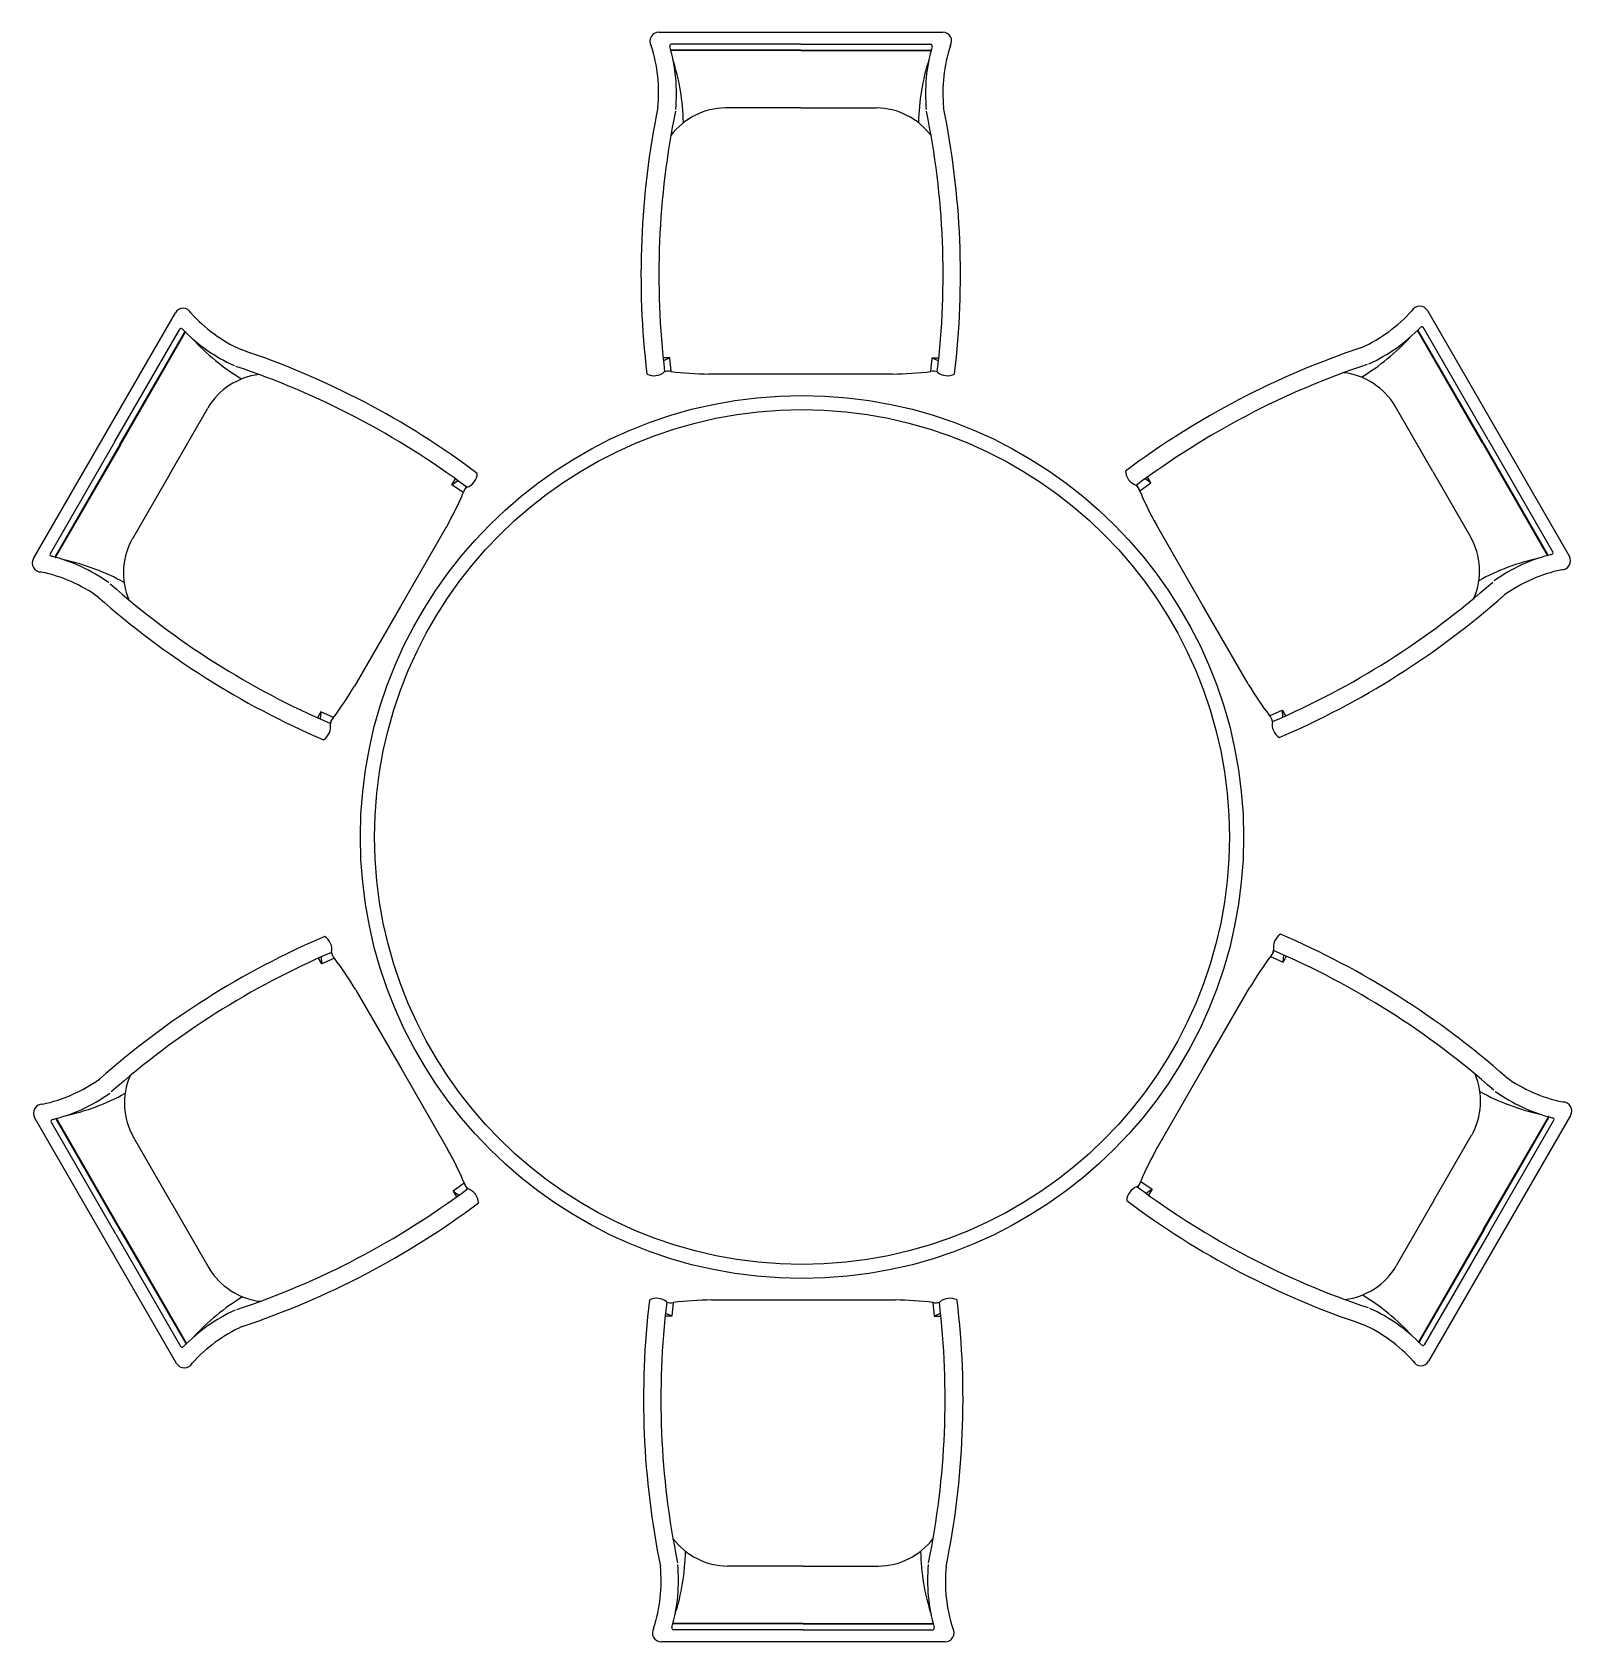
# Model space of a CAD drawing. Header units: millimetres. Extents: x -1090 to 1090, y -1139 to 1139.
import ezdxf

# ---------------------------------------------------------------- set-up
doc = ezdxf.new("R2010")
doc.units = ezdxf.units.MM
doc.layers.add('ceco.net 148', color=7, linetype='Continuous')

msp = doc.modelspace()

# ---------------------------------------------------------------- linework, layer by layer
at = {"layer": 'ceco.net 148'}
for p, q in [((-202.7, 1139.1), (199.1, 1139.1)), ((-1.5, 1122), (-185.2, 1122)), ((-1.5, 1122), (182.3, 1122)), ((-1.5, 1113.9), (-184.9, 1113.9)), ((-1.5, 1113), (-184.9, 1113)), ((-1.5, 1113.9), (182, 1113.9)), ((-1.5, 1113), (182, 1113)), ((-1.5, 1032), (-108.2, 1032)), ((-1.5, 1032), (105.3, 1032)), ((-1087.8, 394), (-886.9, 742)), ((885.2, 745.1), (1086.1, 397.1)), ((-972.4, 559.8), (-880.6, 718.9)), ((-965.4, 555.7), (-873.6, 714.5)), ((-964.6, 555.3), (-872.9, 714.1)), ((963.2, 557.8), (871.5, 716.6)), ((963.9, 558.2), (872.2, 717)), ((971, 562.3), (879.1, 721.4)), ((-187.1, 678.3), (-196.7, 678.3)), ((-187.1, 678.3), (-196.2, 674)), ((-185.3, 658.9), (-187.1, 678.3)), ((182.4, 658.9), (184.2, 678.3)), ((184.2, 678.3), (193.3, 674)), ((184.2, 678.3), (193.7, 678.3)), ((-1.8, 655.3), (-131.8, 655.3)), ((128.3, 655.3), (-1.8, 655.3)), ((-894.4, 514.7), (-841.1, 607.2)), ((893, 517.3), (839.6, 609.7)), ((-972.4, 559.8), (-1064.3, 400.6)), ((-965.4, 555.7), (-1057.1, 396.8)), ((-964.6, 555.3), (-1056.4, 396.4)), ((963.2, 557.8), (1054.9, 398.9)), ((963.9, 558.2), (1055.6, 399.3)), ((971, 562.3), (1062.9, 403.2)), ((-894.4, 514.7), (-947.8, 422.2)), ((-495.4, 498.6), (-490.6, 506.9)), ((-495.4, 498.6), (-487, 504.4)), ((493.9, 501.2), (485.6, 506.9)), ((493.9, 501.2), (489.1, 509.5)), ((893, 517.3), (946.4, 424.8)), ((-479.4, 487.4), (-495.4, 498.6)), ((478, 489.9), (493.9, 501.2)), ((-503.4, 438.7), (-568.4, 326.1)), ((566.6, 329.2), (501.6, 441.8)), ((-568.4, 326.1), (-633.4, 213.5)), ((631.7, 216.6), (566.6, 329.2)), ((-681, 177.1), (-685.8, 168.8)), ((-681, 177.1), (-681.8, 167.1)), ((-663.3, 169), (-681, 177.1)), ((661.8, 171.5), (679.5, 179.7)), ((679.5, 179.7), (680.3, 169.6)), ((679.5, 179.7), (684.3, 171.4)), ((-679.5, -179.7), (-684.3, -171.4)), ((-679.5, -179.7), (-680.3, -169.6)), ((-661.8, -171.5), (-679.5, -179.7)), ((663.3, -169), (681, -177.1)), ((681, -177.1), (681.8, -167.1)), ((681, -177.1), (685.8, -168.8)), ((-631.7, -216.6), (-566.6, -329.2)), ((568.4, -326.1), (633.4, -213.5)), ((-566.6, -329.2), (-501.6, -441.8)), ((503.4, -438.7), (568.4, -326.1)), ((-885.2, -745.1), (-1086.1, -397.1)), ((-971, -562.3), (-1062.9, -403.2)), ((-963.9, -558.2), (-1055.6, -399.3)), ((-963.2, -557.8), (-1054.9, -398.9)), ((1087.8, -394), (886.9, -742)), ((964.6, -555.3), (1056.4, -396.4)), ((965.4, -555.7), (1057.1, -396.8)), ((972.4, -559.8), (1064.3, -400.6)), ((-893, -517.3), (-946.4, -424.8)), ((894.4, -514.7), (947.8, -422.2)), ((-478, -489.9), (-493.9, -501.2)), ((-493.9, -501.2), (-489.1, -509.5)), ((-493.9, -501.2), (-485.6, -506.9)), ((479.4, -487.4), (495.4, -498.6)), ((495.4, -498.6), (487, -504.4)), ((495.4, -498.6), (490.6, -506.9)), ((-893, -517.3), (-839.6, -609.7)), ((894.4, -514.7), (841.1, -607.2)), ((-971, -562.3), (-879.1, -721.4)), ((-963.9, -558.2), (-872.2, -717)), ((-963.2, -557.8), (-871.5, -716.6)), ((964.6, -555.3), (872.9, -714.1)), ((965.4, -555.7), (873.6, -714.5)), ((972.4, -559.8), (880.6, -718.9)), ((-182.4, -658.9), (-184.2, -678.3)), ((-128.3, -655.3), (1.8, -655.3)), ((1.8, -655.3), (131.8, -655.3)), ((185.3, -658.9), (187.1, -678.3)), ((-184.2, -678.3), (-193.7, -678.3)), ((-184.2, -678.3), (-193.3, -674)), ((187.1, -678.3), (196.2, -674)), ((187.1, -678.3), (196.7, -678.3)), ((1.5, -1032), (-105.3, -1032)), ((1.5, -1032), (108.2, -1032)), ((1.5, -1113), (-182, -1113)), ((1.5, -1113.9), (-182, -1113.9)), ((1.5, -1113), (184.9, -1113)), ((1.5, -1113.9), (184.9, -1113.9)), ((202.7, -1139.1), (-199.1, -1139.1)), ((1.5, -1122), (-182.3, -1122)), ((1.5, -1122), (185.2, -1122))]:
    msp.add_line(p, q, dxfattribs=at)
for radius in [625, 605]:
    msp.add_circle((0, 0), radius, dxfattribs=at)
for centre, radius, start, end in [((-202.7, 1126.5), 12.6, 89.8292, 211.4999), ((-419.5, 1053.1), 216.6, 354.5513, 17.9661), ((-184.8, 1119.7), 2.42, 100.345, 201.3742), ((-418.6, 1052.5), 240.9, 354.5513, 15.9626), ((415.7, 1052.5), 240.9, 164.0374, 185.4487), ((181.8, 1119.7), 2.42, 338.6258, 79.655), ((199.2, 1126.5), 12.6, 328.5001, 90.1708), ((416, 1053.1), 216.6, 162.0339, 185.4487), ((-184.8, 1113.1), 0.725, 87.3762, 197.5208), ((-185, 1112.6), 0.433, 71.7715, 189.2202), ((-485.1, 1004.7), 317.3, 1.1591, 17.5641), ((482.1, 1004.7), 317.3, 162.4359, 178.8409), ((181.9, 1113.1), 0.725, 342.4792, 92.6238), ((182.1, 1112.6), 0.433, 350.7798, 108.2285), ((952.8, 795.9), 1180.7, 168.4357, 186.8363), ((951.8, 795.7), 1154.4, 168.4357, 186.8363), ((-107.4, 934.1), 97.8, 90.5164, 143.1927), ((104.4, 934.1), 97.8, 36.8073, 89.4836), ((-954.7, 795.7), 1154.4, 353.1637, 11.5643), ((-956.4, 795.9), 1180.7, 353.1637, 11.5643), ((-876, 735.7), 12.6, 28.5001, 150.1708), ((-704, 886.8), 216.6, 222.0339, 245.4487), ((702.3, 889.9), 216.6, 294.5513, 317.9661), ((874.2, 738.8), 12.6, 29.8292, 151.4999), ((-878.7, 717.3), 2.42, 38.6258, 139.655), ((-703.7, 886.3), 240.9, 224.0374, 245.4487), ((-873, 714.1), 0.725, 42.4792, 152.6238), ((-872.5, 714), 0.433, 50.7798, 168.2285), ((627.5, 922.4), 317.3, 301.1591, 317.5641), ((702.2, 888.8), 240.9, 294.5513, 315.9626), ((871.1, 716.5), 0.433, 11.7715, 129.2202), ((871.6, 716.6), 0.725, 27.3762, 137.5208), ((877.3, 719.8), 2.42, 40.345, 141.3742), ((-629, 919.9), 317.3, 222.4359, 238.8409), ((-1167.4, -430.3), 1180.7, 53.1637, 71.5643), ((1165.7, -427.2), 1180.7, 108.4357, 126.8363), ((-1166.4, -429), 1154.4, 53.1637, 71.5643), ((1164.9, -426.4), 1154.4, 108.4357, 126.8363), ((-756.8, 557.5), 97.8, 96.8073, 149.4836), ((-209.4, 675.1), 22.2, 243.1961, 310.4764), ((-189.7, 647.5), 12, 71.7536, 116.5375), ((-189.1, 647.5), 12, 71.7536, 116.5375), ((-127, 1136.2), 480.9, 262.9704, 269.4301), ((123.5, 1136.2), 480.9, 270.5699, 277.0296), ((186.1, 647.5), 12, 63.4625, 108.2464), ((186.1, 647.5), 12, 63.4625, 108.2464), ((205.9, 675.1), 22.2, 229.5236, 296.8039), ((755.3, 560.1), 97.8, 30.5164, 83.1927), ((-481.7, 515.9), 22.2, 289.5236, 356.8039), ((480, 519), 22.2, 183.1961, 250.4764), ((-922.2, 675), 480.9, 330.5699, 337.0296), ((-467.7, 484.9), 12, 123.4625, 168.2464), ((-467.7, 485), 12, 123.4625, 168.2464), ((465.9, 488), 12, 11.7536, 56.5375), ((466.2, 487.5), 12, 11.7536, 56.5375), ((920.4, 678.1), 480.9, 202.9704, 209.4301), ((-862.7, 374.1), 97.8, 150.5164, 203.1927), ((861.2, 376.6), 97.8, 336.8073, 29.4836), ((-1077, 387.7), 12.6, 149.8292, 271.4999), ((-1062, 399.8), 2.42, 160.345, 261.3742), ((-1120.8, 163.8), 240.9, 54.5513, 75.9626), ((-1056.4, 396.5), 0.725, 147.3762, 257.5208), ((-1056.1, 396.1), 0.433, 131.7715, 249.2202), ((-1112.6, 82.3), 317.3, 61.1591, 77.5641), ((1111.1, 84.8), 317.3, 102.4359, 118.8409), ((1119.4, 166.3), 240.9, 104.0374, 125.4487), ((1054.6, 398.6), 0.433, 290.7798, 48.2285), ((1055, 399), 0.725, 282.4792, 32.6238), ((1060.6, 402.3), 2.42, 278.6258, 19.655), ((1075.2, 390.8), 12.6, 268.5001, 30.1708), ((-1121.8, 163.2), 216.6, 54.5513, 77.9661), ((1120, 166.3), 216.6, 102.0339, 125.4487), ((-213.2, 1222.1), 1154.4, 228.4357, 246.8363), ((211.7, 1224.6), 1154.4, 293.1637, 311.5643), ((211, 1226.2), 1180.7, 293.1637, 311.5643), ((-212.8, 1223.1), 1180.7, 228.4357, 246.8363), ((-1047.5, 458.1), 480.9, 322.9704, 329.4301), ((1045.7, 461.1), 480.9, 210.5699, 217.0296), ((-689.4, 156.2), 22.2, 303.1961, 10.4764), ((-655.6, 159.5), 12, 131.7536, 176.5375), ((-655.3, 160), 12, 131.7536, 176.5375), ((653.8, 162.5), 12, 3.4625, 48.2464), ((653.8, 162.6), 12, 3.4625, 48.2464), ((687.6, 159.3), 22.2, 169.5236, 236.8039), ((-211, -1226.2), 1180.7, 113.1637, 131.5643), ((-687.6, -159.3), 22.2, 349.5236, 56.8039), ((689.4, -156.2), 22.2, 123.1961, 190.4764), ((212.8, -1223.1), 1180.7, 48.4357, 66.8363), ((-211.7, -1224.6), 1154.4, 113.1637, 131.5643), ((-653.8, -162.5), 12, 183.4625, 228.2464), ((-653.8, -162.6), 12, 183.4625, 228.2464), ((-1045.7, -461.1), 480.9, 30.5699, 37.0296), ((1047.5, -458.1), 480.9, 142.9704, 149.4301), ((655.3, -160), 12, 311.7536, 356.5375), ((655.6, -159.5), 12, 311.7536, 356.5375), ((213.2, -1222.1), 1154.4, 48.4357, 66.8363), ((-861.2, -376.6), 97.8, 156.8073, 209.4836), ((862.7, -374.1), 97.8, 330.5164, 23.1927), ((1121.8, -163.2), 216.6, 234.5513, 257.9661), ((-1120, -166.3), 216.6, 282.0339, 305.4487), ((-1119.4, -166.3), 240.9, 284.0374, 305.4487), ((-1111.1, -84.8), 317.3, 282.4359, 298.8409), ((1112.6, -82.3), 317.3, 241.1591, 257.5641), ((1120.8, -163.8), 240.9, 234.5513, 255.9626), ((-1075.2, -390.8), 12.6, 88.5001, 210.1708), ((1077, -387.7), 12.6, 329.8292, 91.4999), ((-1060.6, -402.3), 2.42, 98.6258, 199.655), ((-1055, -399), 0.725, 102.4792, 212.6238), ((-1054.6, -398.6), 0.433, 110.7798, 228.2285), ((1056.1, -396.1), 0.433, 311.7715, 69.2202), ((1056.4, -396.5), 0.725, 327.3762, 77.5208), ((1062, -399.8), 2.42, 340.345, 81.3742), ((-920.4, -678.1), 480.9, 22.9704, 29.4301), ((922.2, -675), 480.9, 150.5699, 157.0296), ((-1164.9, 426.4), 1154.4, 288.4357, 306.8363), ((-466.2, -487.5), 12, 191.7536, 236.5375), ((-465.9, -488), 12, 191.7536, 236.5375), ((-480, -519), 22.2, 3.1961, 70.4764), ((481.7, -515.9), 22.2, 109.5236, 176.8039), ((467.7, -485), 12, 303.4625, 348.2464), ((467.7, -484.9), 12, 303.4625, 348.2464), ((1166.4, 429), 1154.4, 233.1637, 251.5643), ((-1165.7, 427.2), 1180.7, 288.4357, 306.8363), ((1167.4, 430.3), 1180.7, 233.1637, 251.5643), ((-755.3, -560.1), 97.8, 210.5164, 263.1927), ((756.8, -557.5), 97.8, 276.8073, 329.4836), ((-627.5, -922.4), 317.3, 121.1591, 137.5641), ((956.4, -795.9), 1180.7, 173.1637, 191.5643), ((-205.9, -675.1), 22.2, 49.5236, 116.8039), ((954.7, -795.7), 1154.4, 173.1637, 191.5643), ((-186.1, -647.5), 12, 243.4625, 288.2464), ((-186.1, -647.5), 12, 243.4625, 288.2464), ((-123.5, -1136.2), 480.9, 90.5699, 97.0296), ((127, -1136.2), 480.9, 82.9704, 89.4301), ((-951.8, -795.7), 1154.4, 348.4357, 6.8363), ((189.1, -647.5), 12, 251.7536, 296.5375), ((189.7, -647.5), 12, 251.7536, 296.5375), ((209.4, -675.1), 22.2, 63.1961, 130.4764), ((-952.8, -795.9), 1180.7, 348.4357, 6.8363), ((629, -919.9), 317.3, 42.4359, 58.8409), ((-702.2, -888.8), 240.9, 114.5513, 135.9626), ((703.7, -886.3), 240.9, 44.0374, 65.4487), ((-702.3, -889.9), 216.6, 114.5513, 137.9661), ((704, -886.8), 216.6, 42.0339, 65.4487), ((-877.3, -719.8), 2.42, 220.345, 321.3742), ((-871.6, -716.6), 0.725, 207.3762, 317.5208), ((-871.1, -716.5), 0.433, 191.7715, 309.2202), ((872.5, -714), 0.433, 230.7798, 348.2285), ((873, -714.1), 0.725, 222.4792, 332.6238), ((878.7, -717.3), 2.42, 218.6258, 319.655), ((-874.2, -738.8), 12.6, 209.8292, 331.4999), ((876, -735.7), 12.6, 208.5001, 330.1708), ((-104.4, -934.1), 97.8, 216.8073, 269.4836), ((107.4, -934.1), 97.8, 270.5164, 323.1927), ((-482.1, -1004.7), 317.3, 342.4359, 358.8409), ((485.1, -1004.7), 317.3, 181.1591, 197.5641), ((-416, -1053.1), 216.6, 342.0339, 5.4487), ((-415.7, -1052.5), 240.9, 344.0374, 5.4487), ((418.6, -1052.5), 240.9, 174.5513, 195.9626), ((419.5, -1053.1), 216.6, 174.5513, 197.9661), ((-181.9, -1113.1), 0.725, 162.4792, 272.6238), ((-182.1, -1112.6), 0.433, 170.7798, 288.2285), ((184.8, -1113.1), 0.725, 267.3762, 17.5208), ((185, -1112.6), 0.433, 251.7715, 9.2202), ((-199.2, -1126.5), 12.6, 148.5001, 270.1708), ((-181.8, -1119.7), 2.42, 158.6258, 259.655), ((184.8, -1119.7), 2.42, 280.345, 21.3742), ((202.7, -1126.5), 12.6, 269.8292, 31.4999)]:
    msp.add_arc(centre, radius, start, end, dxfattribs=at)

doc.saveas('drawing.dxf')
